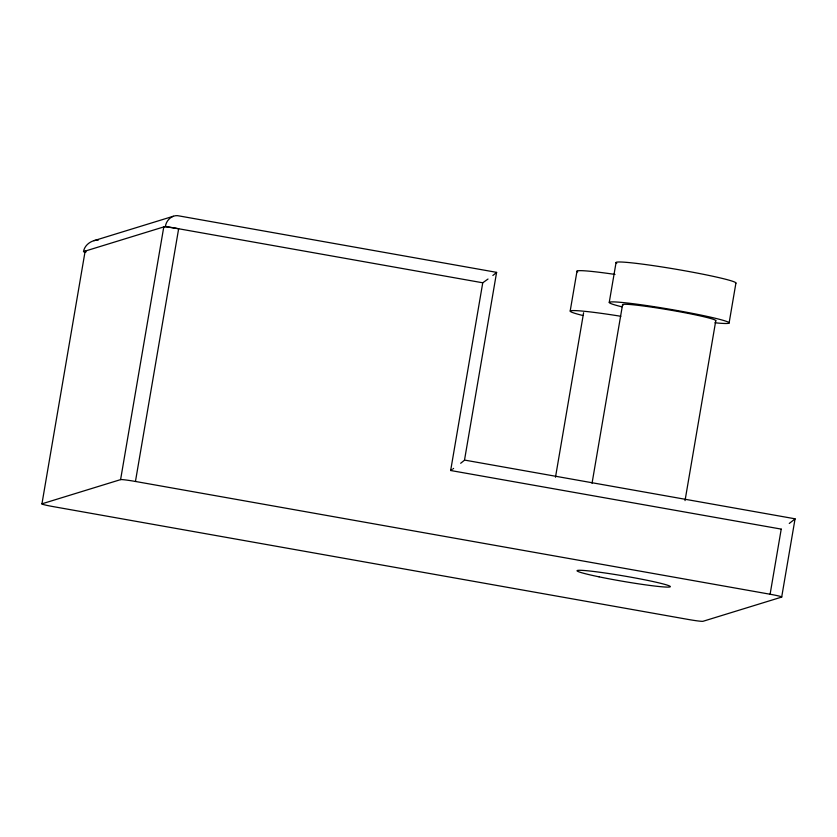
<?xml version="1.0" encoding="UTF-8"?>
<svg xmlns="http://www.w3.org/2000/svg" width="837" height="837" viewBox="0 0 837 837"><rect width="100%" height="100%" fill="white"/><g stroke="black" fill="none" stroke-linecap="round" stroke-linejoin="round"><path stroke-width="1.26" d="M98.389 240.031C91.62 239.978 84.652 244.707 83.501 251.613L165.423 226.408C166.207 219.974 172.631 214.167 179.275 215.956L496.603 272.349L464.514 460.068L795.066 518.804L781.685 597.084L703.038 621.284A13.518 0.774 9.7 0 1 688.181 619.443L53.526 506.667A13.518 0.774 9.7 0 1 41.944 503.822L85.144 251.11A13.518 0.774 9.7 0 0 85.866 251.602M120.591 479.622L163.78 226.911A13.518 0.774 9.7 0 1 178.647 228.763L135.448 481.463A13.518 0.774 9.7 0 0 120.591 479.622L41.944 503.822M781.371 529.13L450.662 470.509L482.75 282.791L488.013 279.035M570.185 311.029L577.007 271.136M555.486 477.216L583.609 312.735M609.252 302.356L616.074 262.462M592.041 483.273L622.571 304.658M685.032 500.62L715.781 320.717M729.1 323.009L735.911 283.115M781.685 597.084A13.518 0.774 9.7 0 0 770.103 594.239L781.203 529.246M496.644 272.443L492.857 275.478M795.087 518.909L789.27 523.449M464.504 460.214L460.664 463.269M453.612 468.406L452.984 468.856M452.064 469.515L450.662 470.509M173.322 216.26L93.985 240.669M165.423 226.408L482.75 282.791M83.501 251.613L85.908 252.042M135.448 481.463L770.103 594.239M577.697 271.92A60.819 3.505 9.7 0 1 615.007 274.421M582.824 315.486A60.819 3.505 9.7 0 1 620.824 316.271M616.764 263.247A60.819 3.505 9.7 0 1 675.03 269.075A60.819 3.505 9.7 0 1 735.493 283.356M621.891 306.813A60.819 3.505 9.7 0 1 629.152 303.224A60.819 3.505 9.7 0 1 710.958 317.254A60.819 3.505 9.7 0 1 714.944 322.779M623.105 305.264A47.301 2.72 9.7 0 1 668.428 309.795A47.301 2.72 9.7 0 1 715.447 320.906M599.062 576.839A47.301 2.72 9.7 0 0 670.311 586.727A47.301 2.72 9.7 0 0 601.751 572.518A47.301 2.72 9.7 0 0 599.062 576.839"/></g></svg>
